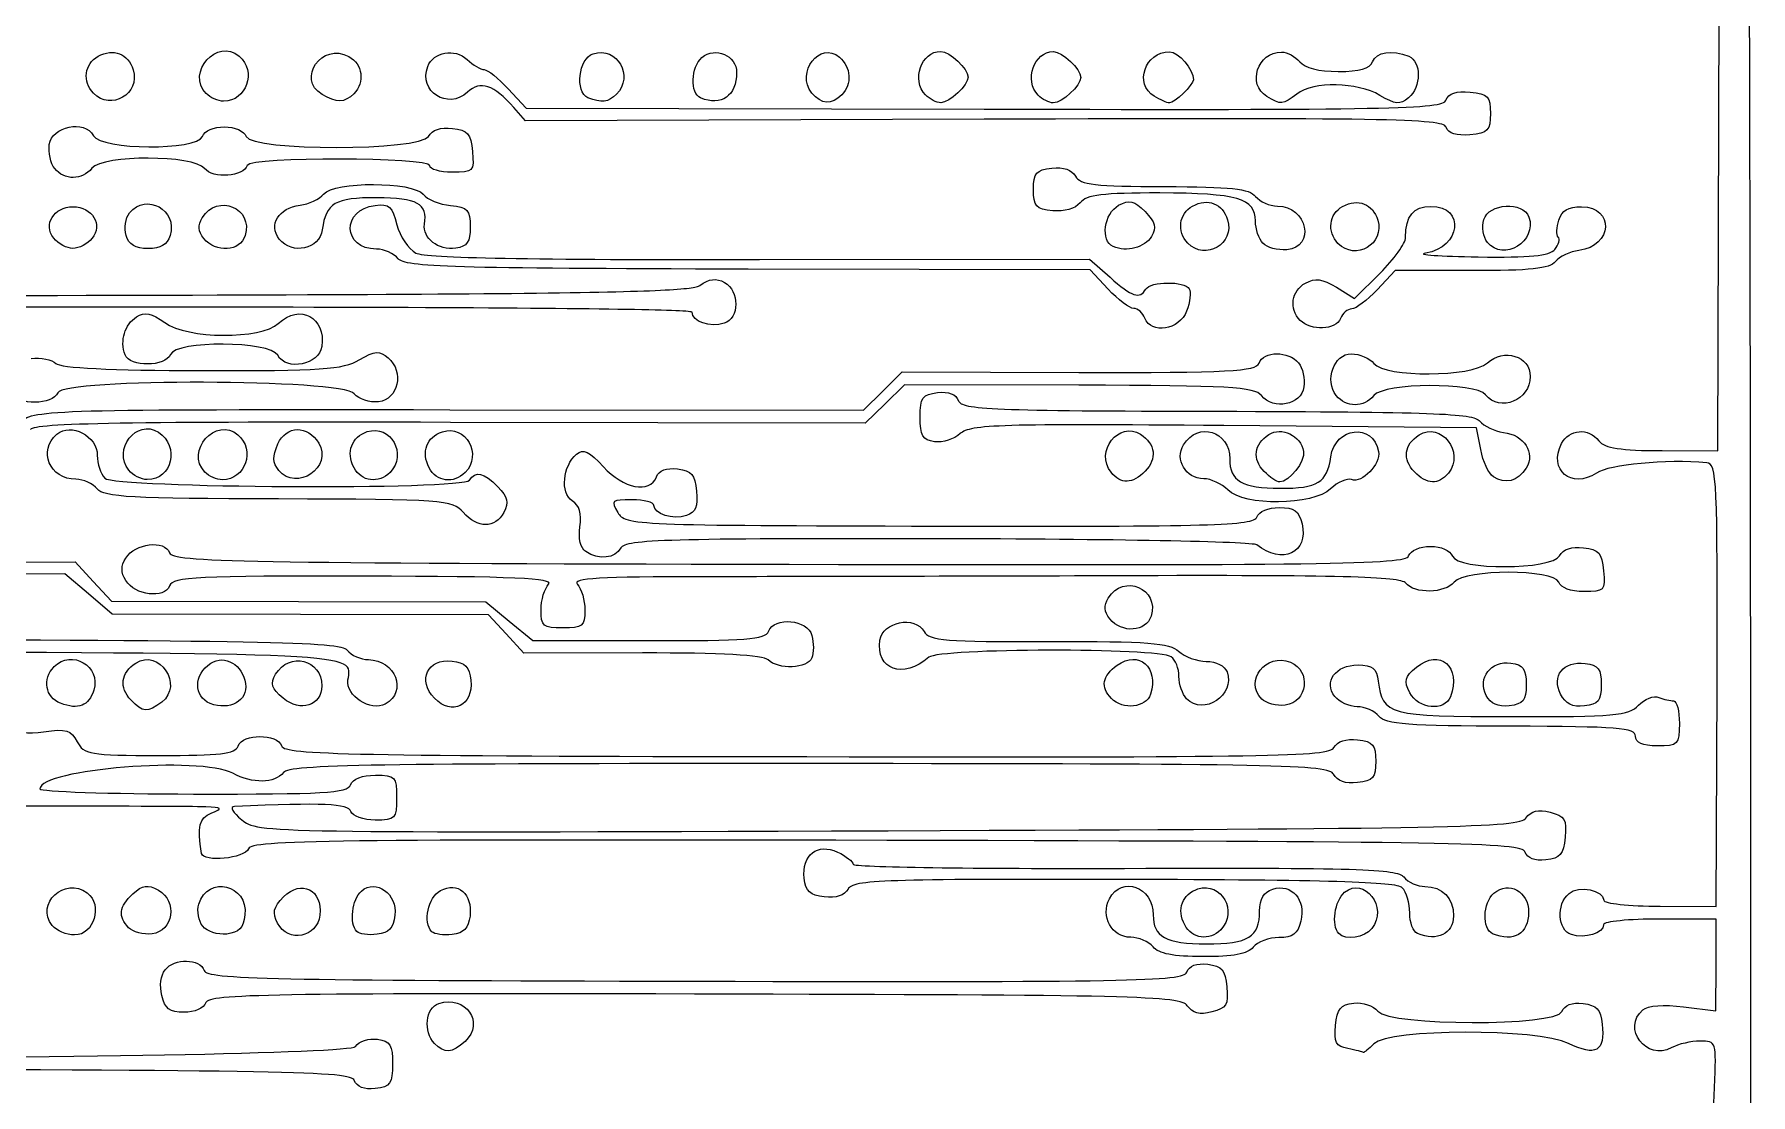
# Model space of a CAD drawing. Extents: x 25 to 242, y 39 to 365.
# Drawn here: x 165.3 to 222.9, y 292.4 to 328 of the extents above; entities that cross this region are included whole.
import ezdxf

# ---------------------------------------------------------------- set-up
doc = ezdxf.new("R2010")
doc.units = 0
doc.layers.add('Layer_1', color=7, linetype='CONTINUOUS')

msp = doc.modelspace()

# ---------------------------------------------------------------- linework, layer by layer
at = {"layer": 'Layer_1', "color": 7}
for points in [[(219.97036, 314.038193), (221.83591, 314.034193), (221.87051, 325.128512), (221.90511, 336.222825), (211.766, 336.300295), (201.626891, 336.377765), (201.491401, 337.993065)], [(181.208969, 326.185895), (181.809118, 325.540177), (197.194816, 325.506417)], [(197.193477, 325.165366), (181.795723, 325.107866), (181.400263, 325.558343)], [(201.363457, 319.461713), (200.76149, 320.109383), (189.268804, 320.133783)], [(189.654353, 320.455273), (200.73619, 320.473873), (201.424545, 319.859263)], [(209.02622, 319.523523), (209.63991, 319.149813), (210.49452, 319.995433)], [(213.56722, 320.082203), (211.00551, 320.087203), (210.39952, 319.442093)], [(207.811562, 318.413323), (207.811546, 318.413803)], [(168.339927, 317.257803), (168.339927, 317.257403)], [(179.243542, 315.413473), (193.142695, 315.397273), (193.79142, 316.038613), (194.440144, 316.679943), (200.373206, 316.667343)], [(200.380162, 316.236373), (194.520046, 316.248873), (193.858355, 315.603883), (193.196664, 314.958893), (179.265886, 314.988493)], [(213.87307, 314.075003), (213.73016, 314.803423), (205.247432, 314.877823)], [(179.695465, 311.971193), (179.695465, 311.971013)], [(94.795149, 308.919183), (98.130849, 308.912183), (98.773209, 309.532473), (99.415579, 310.152753), (133.038529, 310.228853), (166.661475, 310.304953), (167.274495, 309.644513), (167.887515, 308.984073), (174.171206, 308.973073), (180.454896, 308.962073), (181.246829, 308.315643), (182.038761, 307.669213), (185.935543, 307.659213)], [(185.723525, 307.246503), (181.739821, 307.243503), (181.145771, 307.882663), (180.551718, 308.521823), (174.229626, 308.535223), (167.907535, 308.548623), (167.109795, 309.226313), (166.312065, 309.904013), (132.906109, 309.870213), (99.500139, 309.836413), (98.814819, 309.158903), (98.129509, 308.481403), (94.724729, 308.488403)], [(219.89692, 298.740263), (221.78818, 298.736263), (221.81138, 306.169763)], [(220.68894, 295.363283), (221.7768, 295.228823), (221.7818, 296.767083), (221.7868, 298.305333), (219.89554, 298.309333)], [(209.41483, 293.958613), (209.41483, 293.959033)]]:
    msp.add_lwpolyline(points, dxfattribs=at)
for points in [[(167.277935, 326.041199)], [(171.060463, 326.033199)], [(174.95849, 325.999101)], [(183.889182, 325.890019)], [(187.671714, 325.882019)], [(191.410614, 326.044188)], [(195.226626, 325.98179)], [(199.009156, 325.97379)], [(202.907184, 325.93968)], [(206.689708, 325.931675)], [(212.71024, 324.901884)], [(165.976765, 323.511142)], [(165.945245, 321.171403)], [(168.373595, 321.266303)], [(170.988623, 321.160713)], [(173.519093, 321.144473)], [(201.525525, 320.893303)], [(204.037079, 321.007813)], [(206.558892, 321.002813)], [(209.08045, 320.997813)], [(214.09873, 321.031013)], [(202.592204, 318.489513)], [(209.02476, 315.887933)], [(168.46566, 313.380473)], [(171.020826, 313.320773)], [(173.503922, 313.376213)], [(176.030806, 313.466973)], [(178.552495, 313.461973)], [(201.457725, 313.310813)], [(206.602418, 313.336443)], [(211.6458, 313.325713)], [(214.29907, 313.158683)], [(205.378596, 312.718333)], [(183.814379, 310.648813)], [(182.31206, 308.690353)], [(201.419367, 308.387673)], [(189.936369, 307.013643)], [(166.173845, 305.556453)], [(168.542794, 305.663973)], [(171.202439, 305.548533)], [(173.653925, 305.724293)], [(178.73035, 305.723763)], [(201.467694, 305.718763)], [(203.997408, 305.705133)], [(206.520069, 305.699163)], [(211.4925, 305.909663)], [(214.05678, 305.822163)], [(216.55588, 305.860363)], [(219.07364, 304.451603)], [(170.912042, 300.514143)], [(165.896265, 298.089953)], [(170.948422, 298.068353)], [(173.462586, 298.174133)], [(203.931804, 298.112003)], [(168.460445, 298.020953)], [(176.123826, 297.889123)], [(178.645514, 297.884123)], [(209.10628, 297.829333)], [(211.75054, 297.822333)], [(214.27225, 297.817333)], [(202.87065, 297.374423)], [(169.571795, 295.742043)], [(178.736237, 294.129093)]]:
    msp.add_lwpolyline(points, close=True, dxfattribs=at)
for points in [[(222.83699, 336.817493), (222.88979, 336.550742), (222.93519, 317.565463), (222.9378, 294.627983)], [(167.434695, 327.282211), (167.948828, 327.562765), (168.447242, 327.370271), (168.613639, 326.826885)], [(171.060463, 326.033199), (170.383182, 326.73131), (171.434687, 327.9164), (172.171898, 327.285831)], [(174.95849, 325.999089), (174.081608, 326.525609), (174.95719, 327.768527), (175.855565, 327.272716)], [(178.507296, 326.935605), (178.694242, 327.430595), (179.413547, 327.561559), (179.827029, 327.175889)], [(184.061476, 327.366225), (184.863767, 327.625345), (185.44517, 326.615293), (184.845683, 326.003846)], [(187.718394, 327.238895), (188.167305, 327.618937), (188.884476, 327.308495), (188.882688, 326.734914)], [(191.410616, 326.04419), (190.856373, 326.732758), (191.680666, 327.811477), (192.334029, 327.25263)], [(210.24229, 327.091931), (210.36907, 327.427613), (210.88552, 327.508292), (211.45746, 327.281764)], [(167.277935, 326.041199), (166.900915, 326.429809), (166.977045, 327.032479), (167.434695, 327.282211)], [(172.171898, 327.285831), (172.767327, 326.776535), (172.419313, 325.771756), (171.64805, 325.773394)], [(175.855565, 327.272716), (176.324946, 327.013708), (176.403694, 326.414244), (176.019781, 326.022671)], [(179.842111, 326.076863), (179.178353, 325.464138), (178.19137, 326.099113), (178.507296, 326.935605)], [(179.827029, 327.175889), (180.029523, 326.987019), (180.288262, 326.832291), (180.402009, 326.83205)], [(183.889182, 325.890019), (183.441078, 326.076606), (183.573185, 327.20852), (184.061476, 327.366225)], [(187.671714, 325.882019), (187.312772, 326.03148), (187.343389, 326.921424), (187.718394, 327.238895)], [(192.334029, 327.25263), (192.72829, 326.9154), (192.762776, 326.346831), (192.410739, 325.987778)], [(195.226626, 325.98179), (194.744209, 326.479042), (195.084726, 327.447253), (195.741537, 327.445859)], [(195.741537, 327.445859), (196.036483, 327.44533), (196.658325, 326.858775), (196.657463, 326.582053)], [(199.009156, 325.97379), (198.526739, 326.471043), (198.867257, 327.439257), (199.524064, 327.43786)], [(199.524064, 327.43786), (199.819011, 327.43733), (200.440857, 326.850776), (200.439995, 326.574053)], [(202.907184, 325.93968), (202.225556, 326.348959), (202.597582, 327.431335), (203.419285, 327.429591)], [(203.419285, 327.429591), (203.731851, 327.428798), (204.223417, 326.852424), (204.22228, 326.487847)], [(206.689712, 325.93168), (206.017231, 326.335466), (206.377745, 327.42334), (207.183478, 327.421628)], [(207.183478, 327.421628), (207.377364, 327.421099), (207.653267, 327.275192), (207.796591, 327.097127)], [(207.796591, 327.097127), (207.963469, 326.889805), (208.42817, 326.772589), (209.08876, 326.771184)], [(209.08876, 326.771184), (209.81185, 326.769584), (210.15679, 326.865564), (210.24229, 327.091931)], [(211.45746, 327.281764), (211.88795, 327.111264), (211.88242, 326.253104), (211.44846, 325.885735)], [(168.613639, 326.826885), (168.860296, 326.021411), (167.865075, 325.436004), (167.277935, 326.041199)], [(181.400263, 325.558343), (180.721427, 326.331625), (180.277956, 326.479199), (179.842111, 326.076863)], [(180.402009, 326.83205), (180.515756, 326.831806), (180.878888, 326.541037), (181.208969, 326.185895)], [(188.882688, 326.734914), (188.880288, 325.95401), (188.366988, 325.592512), (187.671714, 325.882019)], [(196.657463, 326.582053), (196.656669, 326.30533), (196.031107, 325.721522), (195.736161, 325.722149)], [(200.439995, 326.574053), (200.4392, 326.297331), (199.813639, 325.713525), (199.518691, 325.714149)], [(204.22228, 326.487847), (204.22175, 326.324469), (203.577972, 325.70468), (203.416819, 325.712427)], [(210.48606, 325.969125), (209.72518, 326.419314), (208.257021, 326.442515), (207.700509, 326.013145)], [(171.64805, 325.773394), (171.463127, 325.773658), (171.198713, 325.890699), (171.060463, 326.033199)], [(176.019781, 326.022671), (175.715087, 325.711899), (175.44672, 325.705936), (174.95849, 325.999101)], [(184.845683, 326.003846), (184.582096, 325.735003), (184.332734, 325.705327), (183.889182, 325.890019)], [(192.410739, 325.987778), (192.072747, 325.643042), (191.717372, 325.663087), (191.410614, 326.044188)], [(195.736161, 325.722149), (195.594167, 325.722413), (195.364876, 325.839288), (195.226626, 325.98179)], [(197.194816, 325.506417), (210.93913, 325.476357), (212.59403, 325.508517), (212.70733, 325.80847)], [(199.518691, 325.714149), (199.376697, 325.714414), (199.147406, 325.831291), (199.009156, 325.97379)], [(203.416819, 325.712427), (203.338409, 325.716227), (203.109066, 325.818459), (202.907184, 325.93968)], [(207.700509, 326.013145), (207.222693, 325.644496), (207.174457, 325.640609), (206.689708, 325.931675)], [(211.44846, 325.885735), (211.16454, 325.645366), (211.01074, 325.658696), (210.48606, 325.969125)], [(212.70733, 325.80847), (212.79453, 326.039383), (213.04782, 326.122668), (213.51832, 326.075162)], [(213.51832, 326.075162), (214.12385, 326.014022), (214.20229, 325.931745), (214.20051, 325.359689)], [(165.795945, 324.319514), (165.883345, 324.937599), (166.982645, 325.157219), (167.276405, 324.615286)], [(212.71024, 324.901926), (212.60594, 325.18318), (210.68763, 325.21575), (197.193477, 325.165366)], [(214.20051, 325.359689), (214.19851, 324.787634), (214.11981, 324.705687), (213.51387, 324.647124)], [(167.276405, 324.615286), (167.538535, 324.131699), (170.75647, 324.109284), (170.93794, 324.589776)], [(170.93794, 324.589776), (171.00788, 324.774963), (171.322041, 324.912157), (171.674439, 324.911408)], [(171.674439, 324.911408), (172.026843, 324.910615), (172.340141, 324.772132), (172.408925, 324.586651)], [(172.408925, 324.586651), (172.591771, 324.093594), (178.262945, 324.097957), (178.534101, 324.591351)], [(178.534101, 324.591351), (178.655187, 324.811683), (178.93731, 324.906147), (179.33341, 324.858983)], [(179.33341, 324.858983), (179.85294, 324.797123), (179.955215, 324.680098), (180.009245, 324.085693)], [(213.51387, 324.647124), (213.05529, 324.602794), (212.78997, 324.686904), (212.71024, 324.901884)], [(165.976765, 323.511135), (165.838695, 323.682662), (165.757325, 324.046432), (165.795945, 324.319514)], [(180.009245, 324.085693), (180.070315, 323.413905), (180.042325, 323.385362), (179.324104, 323.386886)], [(167.228045, 323.520342), (166.895165, 323.111367), (166.302055, 323.107007), (165.976765, 323.511142)], [(171.010176, 323.512742), (170.641037, 323.971342), (167.600115, 323.977403), (167.228045, 323.520342)], [(172.445297, 323.612142), (172.321097, 323.233987), (171.291928, 323.162703), (171.010176, 323.512742)], [(178.575971, 323.603942), (178.576765, 323.899421), (172.542304, 323.907525), (172.445297, 323.612142)], [(179.324104, 323.386886), (178.912262, 323.38768), (178.575601, 323.485436), (178.575971, 323.603942)], [(198.852182, 322.807674), (198.854082, 323.36164), (198.941802, 323.464116), (199.466815, 323.524359)], [(199.466815, 323.524359), (199.863203, 323.569839), (200.144736, 323.474179), (200.264444, 323.253333)], [(175.010951, 322.65515), (175.362032, 323.086487), (178.00432, 323.08061), (178.352766, 322.64765)], [(200.264444, 323.253333), (200.418742, 322.968679), (200.914421, 322.911028), (203.250182, 322.906065)], [(203.250182, 322.906065), (205.483355, 322.901365), (206.103713, 322.834505), (206.311501, 322.576365)], [(168.492589, 322.020183), (169.05436, 322.710372), (170.118266, 322.117473), (169.850981, 321.263173)], [(170.934003, 321.861118), (171.444492, 322.691047), (172.66142, 322.180727), (172.372667, 321.257813)], [(173.519093, 321.144443), (173.139948, 321.615472), (173.494703, 322.192372), (174.217212, 322.279772)], [(174.217212, 322.279772), (174.515048, 322.315802), (174.87223, 322.484721), (175.010951, 322.65515)], [(176.799746, 322.530865), (175.384644, 322.533865), (175.089228, 322.361088), (174.964464, 321.457438)], [(176.781043, 320.806703), (175.636858, 320.808703), (175.604155, 322.136863), (176.744893, 322.274552)], [(176.744893, 322.274552), (177.209705, 322.330652), (177.319282, 322.232792), (177.47037, 321.626617)], [(178.39925, 321.644622), (178.510836, 322.328599), (178.150923, 322.527995), (176.799746, 322.530865)], [(178.352766, 322.64765), (178.490569, 322.476449), (178.903512, 322.305893), (179.270415, 322.268637)], [(179.270415, 322.268637), (179.857221, 322.209057), (179.937276, 322.123095), (179.935503, 321.554505)], [(199.498284, 322.095038), (198.932258, 322.152898), (198.850422, 322.243157), (198.852182, 322.807674)], [(200.417952, 322.362415), (200.252653, 322.159331), (199.892812, 322.054712), (199.498284, 322.095038)], [(203.094205, 322.690932), (201.177866, 322.695032), (200.634354, 322.628282), (200.417952, 322.362415)], [(201.525525, 320.893303), (201.096026, 321.078673), (201.222098, 322.008595), (201.713045, 322.276496)], [(201.713045, 322.276496), (202.083113, 322.478437), (202.235628, 322.441956), (202.602569, 322.063729)], [(206.308924, 321.750024), (206.311324, 322.50515), (205.695413, 322.685408), (203.094205, 322.690932)], [(204.193839, 322.248826), (204.707973, 322.52938), (205.206387, 322.336886), (205.372783, 321.7935)], [(206.311501, 322.576365), (206.454828, 322.3983), (206.785346, 322.25216), (207.045984, 322.251607)], [(209.23721, 322.238827), (209.75135, 322.51938), (210.24976, 322.326887), (210.41616, 321.7835)], [(213.97605, 321.7958), (214.14983, 322.351235), (215.29236, 322.415785), (215.49054, 321.88137)], [(165.945245, 321.171403), (165.578085, 321.627558), (165.947245, 322.230668), (166.593595, 322.229295)], [(166.593595, 322.229295), (167.239475, 322.227995), (167.605335, 321.623251), (167.235335, 321.168673)], [(168.373595, 321.266303), (168.299225, 321.509161), (168.352775, 321.848405), (168.492589, 322.020183)], [(170.988623, 321.160743), (170.789744, 321.407818), (170.774602, 321.601975), (170.934003, 321.861118)], [(202.602569, 322.063729), (202.951965, 321.703592), (202.996928, 321.528379), (202.815596, 321.233653)], [(204.037079, 321.007813), (203.660061, 321.396424), (203.736187, 321.999094), (204.193839, 322.248826)], [(205.372783, 321.7935), (205.619444, 320.988023), (204.624219, 320.402613), (204.037079, 321.007813)], [(206.558892, 321.002813), (206.420573, 321.145383), (206.308088, 321.48163), (206.308924, 321.750024)], [(207.045984, 322.251607), (208.048274, 322.249507), (208.34313, 320.860053), (207.357187, 320.785143)], [(209.08045, 320.997813), (208.70344, 321.386424), (208.77956, 321.989094), (209.23721, 322.238827)], [(210.41616, 321.7835), (210.66282, 320.978023), (209.66759, 320.392613), (209.08045, 320.997813)], [(211.35043, 321.200483), (211.35243, 321.924429), (211.61269, 322.241008), (212.20275, 322.239754)], [(212.20275, 322.239754), (213.36846, 322.237354), (213.20433, 320.852943), (212.01654, 320.669233)], [(214.09873, 321.031013), (213.95537, 321.209113), (213.90017, 321.553262), (213.97605, 321.7958)], [(215.49054, 321.88137), (215.78847, 321.077973), (214.63042, 320.370443), (214.09873, 321.031013)], [(216.47812, 321.210803), (216.41102, 321.280003), (216.41902, 321.537688), (216.49592, 321.783467)], [(216.49592, 321.783467), (216.59599, 322.103335), (216.81275, 322.229962), (217.25859, 322.229015)], [(217.25859, 322.229015), (218.38412, 322.226615), (218.30839, 320.899123), (217.17489, 320.762013)], [(166.589225, 320.828783), (166.386375, 320.829313), (166.096585, 320.983393), (165.945245, 321.171403)], [(167.235335, 321.168673), (167.082825, 320.981303), (166.792075, 320.828353), (166.589225, 320.828783)], [(169.110912, 320.823473), (168.688666, 320.824263), (168.468422, 320.956643), (168.373595, 321.266303)], [(169.850981, 321.263173), (169.754221, 320.953913), (169.533158, 320.822573), (169.110912, 320.823473)], [(172.372667, 321.257813), (172.20564, 320.723953), (171.386445, 320.666503), (170.988623, 321.160713)], [(174.964464, 321.457438), (174.873464, 320.798323), (173.957378, 320.599973), (173.519093, 321.144473)], [(177.47037, 321.626617), (177.56825, 321.233903), (177.856281, 320.805513), (178.110429, 320.674643)], [(179.448884, 320.838743), (178.864338, 320.755043), (178.32204, 321.171413), (178.39925, 321.644622)], [(179.935503, 321.554505), (179.933903, 321.043603), (179.831906, 320.893573), (179.448884, 320.838743)], [(202.815596, 321.233653), (202.579148, 320.849353), (201.98844, 320.693503), (201.525525, 320.893303)], [(210.49452, 319.995433), (210.96455, 320.460513), (211.34971, 321.002793), (211.35043, 321.200483)], [(216.36522, 320.796353), (216.49445, 320.955103), (216.54525, 321.141613), (216.47812, 321.210803)], [(177.515526, 320.481943), (177.372199, 320.660013), (177.041681, 320.806153), (176.781043, 320.806703)], [(178.110429, 320.674643), (178.432136, 320.508973), (181.939185, 320.442333), (189.654353, 320.455273)], [(207.357187, 320.785143), (207.056443, 320.762243), (206.697211, 320.860243), (206.558892, 321.002813)], [(212.01654, 320.669233), (211.70702, 320.621333), (212.50598, 320.565423), (213.79202, 320.544943)], [(213.79202, 320.544943), (215.5229, 320.517343), (216.19129, 320.582643), (216.36522, 320.796353)], [(217.17489, 320.762013), (216.87704, 320.726013), (216.51986, 320.557063), (216.38114, 320.386633)], [(189.268804, 320.133783), (179.309446, 320.154983), (177.741353, 320.201383), (177.515526, 320.481943)], [(216.38114, 320.386633), (216.18682, 320.147873), (215.54102, 320.078013), (213.56722, 320.082203)], [(156.041899, 319.235473), (182.827435, 319.271373), (187.274254, 319.321073), (187.649318, 319.589053)], [(187.649318, 319.589053), (187.961463, 319.812073), (188.196057, 319.840043), (188.472919, 319.687253)], [(188.472919, 319.687253), (188.982464, 319.406083), (188.977628, 318.479533), (188.465719, 318.314213)], [(202.218836, 318.813493), (202.079458, 318.813763), (201.694538, 319.105483), (201.363457, 319.461713)], [(201.424545, 319.859263), (202.160315, 319.202313), (202.416684, 319.116783), (202.624302, 319.459023)], [(202.624302, 319.459023), (202.787915, 319.728713), (203.924914, 319.740373), (204.084445, 319.474023)], [(204.084445, 319.474023), (204.149545, 319.365323), (204.109125, 319.026053), (203.994625, 318.720083)], [(207.811546, 318.413803), (207.428934, 318.808183), (207.513061, 319.406393), (207.987546, 319.665313)], [(207.987546, 319.665313), (208.31596, 319.844523), (208.552, 319.812293), (209.02622, 319.523523)], [(210.39952, 319.442093), (210.06622, 319.087283), (209.67948, 318.797233), (209.54011, 318.797523)], [(187.386551, 318.683213), (187.38708, 318.835923), (175.801857, 318.887333), (150.454619, 318.847093)], [(173.488147, 318.310523), (174.216188, 318.982583), (175.087387, 318.521153), (174.948235, 317.537183)], [(202.5922, 318.489503), (202.52623, 318.667403), (202.358212, 318.813203), (202.218836, 318.813493)], [(168.339927, 317.257403), (168.163498, 317.733163), (168.328447, 318.275953), (168.727304, 318.532123)], [(168.727304, 318.532123), (169.00396, 318.709813), (169.222244, 318.664543), (169.672329, 318.336123)], [(169.672329, 318.336123), (170.428469, 317.784383), (172.900243, 317.767783), (173.488147, 318.310523)], [(188.465719, 318.314213), (187.997829, 318.163103), (187.385583, 318.372413), (187.386551, 318.683213)], [(203.994625, 318.720083), (203.758918, 318.090213), (202.798814, 317.932373), (202.592204, 318.489513)], [(209.16473, 318.475123), (209.01873, 318.088553), (208.164509, 318.049563), (207.811562, 318.413323)], [(209.54011, 318.797523), (209.40073, 318.797793), (209.23181, 318.652743), (209.16473, 318.475123)], [(173.467774, 317.241403), (173.205895, 317.724533), (170.045683, 317.746793), (169.864395, 317.266803)], [(165.186635, 317.131963), (165.517685, 317.170163), (165.890175, 317.096663), (166.014395, 316.968613)], [(169.864395, 317.266803), (169.706169, 316.847853), (168.494584, 316.840423), (168.339927, 317.257803)], [(170.909341, 316.725903), (174.928875, 316.717903), (175.665644, 316.767003), (176.205214, 317.082803)], [(174.948235, 317.537183), (174.860825, 316.919093), (173.761533, 316.699473), (173.467774, 317.241403)], [(176.205214, 317.082803), (176.740747, 317.396233), (176.88246, 317.406453), (177.178728, 317.153003)], [(177.178728, 317.153003), (177.722359, 316.688013), (177.515997, 315.756563), (176.852134, 315.678883)], [(206.428233, 316.977683), (206.583674, 317.389243), (207.426882, 317.394993), (207.755508, 316.986683)], [(209.02476, 315.887983), (208.61561, 316.396313), (208.93846, 317.291503), (209.53049, 317.290243)], [(209.53049, 317.290243), (209.80308, 317.289713), (210.14338, 317.143503), (210.2867, 316.965433)], [(214.09684, 316.982833), (214.64909, 317.492623), (215.54103, 317.213713), (215.5389, 316.531913)], [(166.014395, 316.968613), (166.162315, 316.816133), (167.851095, 316.732393), (170.909341, 316.725903)], [(200.373206, 316.667343), (205.453186, 316.656543), (206.323805, 316.701143), (206.428233, 316.977683)], [(207.755508, 316.986683), (207.893575, 316.815153), (207.97494, 316.451383), (207.936324, 316.178303)], [(210.2867, 316.965433), (210.66751, 316.492333), (213.57988, 316.505673), (214.09684, 316.982833)], [(215.5389, 316.531913), (215.5369, 315.732633), (214.52008, 315.315743), (214.03703, 315.915863)], [(166.077835, 315.982043), (165.919605, 315.563083), (164.708025, 315.555653), (164.553365, 315.973043)], [(176.039217, 315.949943), (175.642022, 316.443403), (166.263495, 316.473583), (166.077835, 315.982043)], [(176.852134, 315.678883), (176.549665, 315.643483), (176.18912, 315.763683), (176.039217, 315.949943)], [(195.045805, 315.166353), (195.047905, 315.829243), (195.118235, 315.928583), (195.627451, 315.987533)], [(195.627451, 315.987533), (196.005223, 316.031233), (196.250333, 315.937033), (196.332046, 315.716713)], [(206.509651, 315.889243), (206.278093, 316.176943), (205.417721, 316.225673), (200.380162, 316.236373)], [(207.936324, 316.178303), (207.850574, 315.571903), (206.917289, 315.382813), (206.509651, 315.889243)], [(214.03703, 315.915863), (213.69452, 316.341393), (210.63388, 316.318733), (210.28335, 315.888063)], [(164.829485, 315.016523), (165.325295, 315.414363), (165.859785, 315.429083), (179.243542, 315.413473)], [(196.332046, 315.716713), (196.442977, 315.417583), (197.440416, 315.376723), (205.024904, 315.360613)], [(205.024904, 315.360613), (212.22725, 315.345313), (213.63233, 315.292813), (213.84273, 315.031473)], [(210.28335, 315.888063), (209.94774, 315.475743), (209.35659, 315.475683), (209.02476, 315.887933)], [(179.265886, 314.988493), (168.352027, 315.011693), (165.298105, 314.959793), (165.164265, 314.749113)], [(166.050635, 314.590883), (166.526965, 314.994133), (167.410135, 314.529183), (167.408105, 313.876283)], [(168.46566, 313.380473), (167.909575, 314.071323), (168.732786, 315.129003), (169.459435, 314.657303)], [(171.020826, 313.320773), (170.343545, 314.018883), (171.395052, 315.203973), (172.132261, 314.573403)], [(173.474574, 314.263203), (173.75617, 314.891883), (174.47367, 314.907493), (174.846918, 314.293103)], [(176.476211, 314.676293), (177.262066, 314.930103), (177.831894, 313.910333), (177.240987, 313.307643)], [(178.997899, 314.671293), (179.783754, 314.925103), (180.353579, 313.905333), (179.762672, 313.302643)], [(195.533375, 314.340003), (195.126708, 314.400003), (195.043852, 314.540383), (195.045805, 315.166353)], [(205.247432, 314.877823), (197.73441, 314.943723), (196.722321, 314.913023), (196.393997, 314.609983)], [(201.457725, 313.310843), (200.901648, 314.001693), (201.724854, 315.059373), (202.451503, 314.587673)], [(203.89245, 314.235853), (204.380331, 315.025153), (205.446366, 314.701163), (205.443445, 313.764473)], [(206.759385, 314.578553), (207.188759, 314.854333), (207.822849, 314.545153), (207.92389, 314.010803)], [(208.83831, 313.826283), (208.98422, 314.840823), (210.26087, 314.986373), (210.44558, 314.009523)], [(211.80276, 314.567853), (212.53234, 315.036453), (213.34894, 313.975293), (212.78855, 313.286813)], [(213.84273, 315.031473), (213.98038, 314.860463), (214.33651, 314.690023), (214.63412, 314.652733)], [(216.59127, 314.276403), (216.85149, 314.771483), (217.48156, 314.816463), (217.84424, 314.365903)], [(166.686405, 313.075973), (165.806085, 313.077973), (165.401665, 314.041473), (166.050635, 314.590883)], [(169.459435, 314.657303), (170.185547, 314.185963), (169.922842, 313.064533), (169.086727, 313.066303)], [(172.132261, 314.573403), (172.72769, 314.064113), (172.379675, 313.059323), (171.608415, 313.060963)], [(173.503924, 313.376173), (173.28994, 313.642013), (173.283503, 313.836613), (173.474574, 314.263203)], [(174.846918, 314.293103), (175.333243, 313.492533), (174.092262, 312.645283), (173.503922, 313.376213)], [(176.030806, 313.466973), (175.757764, 313.993813), (175.946056, 314.505063), (176.476211, 314.676293)], [(178.552495, 313.461973), (178.27945, 313.988813), (178.467755, 314.500073), (178.997899, 314.671293)], [(196.393997, 314.609983), (196.190114, 314.421773), (195.802832, 314.300283), (195.533375, 314.340003)], [(202.451503, 314.587673), (202.951703, 314.262973), (203.011612, 313.764003), (202.600722, 313.344913)], [(204.570765, 313.097113), (203.961432, 313.107113), (203.585068, 313.738573), (203.89245, 314.235853)], [(206.602418, 313.336443), (206.194145, 313.757273), (206.257166, 314.255983), (206.759385, 314.578553)], [(211.6458, 313.325743), (211.23752, 313.746573), (211.30054, 314.245283), (211.80276, 314.567853)], [(214.63412, 314.652733), (215.33719, 314.564633), (215.71865, 313.967733), (215.40063, 313.453253)], [(217.76144, 313.286123), (216.92367, 312.726253), (216.12964, 313.398223), (216.59127, 314.276403)], [(217.84424, 314.365903), (218.04007, 314.122623), (218.56847, 314.041173), (219.97036, 314.038193)], [(167.408105, 313.876283), (167.407305, 313.601183), (167.519655, 313.259503), (167.657905, 313.117003)], [(183.360344, 312.352903), (182.954806, 312.613963), (183.039239, 313.525503), (183.505525, 313.920253)], [(183.505525, 313.920253), (183.734343, 314.113963), (183.926382, 314.023043), (184.405802, 313.493993)], [(205.443445, 313.764473), (205.441045, 313.020593), (205.857563, 312.777293), (207.137795, 312.774573)], [(207.92389, 314.010803), (207.98725, 313.675733), (207.447111, 312.985293), (207.122168, 312.985983)], [(207.137795, 312.774573), (208.40277, 312.771573), (208.71439, 312.964613), (208.83831, 313.826283)], [(210.44558, 314.009523), (210.52458, 313.591653), (209.8836, 312.926383), (209.53499, 313.064453)], [(214.29907, 313.158643), (214.14339, 313.262003), (213.9517, 313.674373), (213.87307, 314.075003)], [(221.46691, 313.634703), (220.09215, 313.752253), (218.19136, 313.573403), (217.76144, 313.286123)], [(221.81138, 306.169763), (221.83298, 313.093973), (221.80938, 313.605423), (221.46691, 313.634703)], [(167.404595, 312.751253), (167.261265, 312.929313), (166.938085, 313.075443), (166.686405, 313.075973)], [(167.657905, 313.117003), (167.980742, 312.784233), (179.70888, 312.718073), (179.908966, 313.047903)], [(169.086727, 313.066303), (168.883876, 313.066833), (168.604394, 313.208113), (168.46566, 313.380473)], [(171.608415, 313.060963), (171.42349, 313.061233), (171.159076, 313.178273), (171.020826, 313.320773)], [(177.240987, 313.307643), (176.861553, 312.920633), (176.273855, 312.998013), (176.030806, 313.466973)], [(179.762672, 313.302643), (179.383239, 312.915633), (178.795543, 312.993013), (178.552495, 313.461973)], [(179.908966, 313.047903), (180.106935, 313.374223), (180.390859, 313.307733), (180.858727, 312.825483)], [(184.405802, 313.493993), (185.066988, 312.764363), (185.976763, 312.592323), (186.189885, 313.156623)], [(186.189885, 313.156623), (186.272975, 313.376623), (186.518667, 313.469793), (186.896163, 313.424453)], [(186.896163, 313.424453), (187.375115, 313.366953), (187.485801, 313.237213), (187.537415, 312.672953)], [(202.600722, 313.344913), (202.177362, 312.913113), (201.787229, 312.901483), (201.457725, 313.310813)], [(205.378596, 312.718333), (205.180249, 312.922783), (204.816724, 313.093233), (204.570765, 313.097113)], [(207.122168, 312.985983), (207.023098, 312.986193), (206.789214, 313.143903), (206.602418, 313.336443)], [(209.53499, 313.064453), (209.38938, 313.122153), (209.07412, 312.982953), (208.83441, 312.755133)], [(212.78855, 313.286813), (212.45652, 312.878853), (212.06645, 312.892143), (211.6458, 313.325713)], [(215.40063, 313.453253), (215.12714, 313.010793), (214.69563, 312.895403), (214.29907, 313.158683)], [(173.490825, 312.415123), (168.568845, 312.425523), (167.624765, 312.477723), (167.404595, 312.751253)], [(180.858727, 312.825483), (181.195285, 312.478573), (181.236446, 312.301163), (181.058787, 311.963193)], [(187.537415, 312.672953), (187.584785, 312.155123), (187.502785, 311.959643), (187.196741, 311.860793)], [(208.83441, 312.755133), (208.241097, 312.191323), (205.91393, 312.166533), (205.378596, 312.718333)], [(179.695465, 311.971013), (179.333822, 312.382973), (179.049583, 312.403313), (173.490825, 312.415123)], [(181.058787, 311.963193), (180.771838, 311.417313), (180.178563, 311.420723), (179.695465, 311.971193)], [(183.619233, 311.481663), (183.684433, 311.927273), (183.604683, 312.195613), (183.360344, 312.352903)], [(185.368824, 312.389803), (184.684154, 312.391803), (184.650183, 312.360603), (184.892676, 311.959893)], [(184.892676, 311.959893), (185.148164, 311.537723), (185.381387, 311.527923), (195.692869, 311.506013)], [(186.105496, 312.195833), (186.10576, 312.301653), (185.774325, 312.388943), (185.368824, 312.389803)], [(187.196741, 311.860793), (186.738824, 311.712893), (186.104597, 311.907593), (186.105496, 312.195833)], [(206.353903, 311.806563), (206.424963, 311.994733), (206.740055, 312.128943), (207.108881, 312.128163)], [(207.108881, 312.128163), (207.609714, 312.127163), (207.769218, 312.013693), (207.872746, 311.585073)], [(183.814379, 310.648813), (183.634148, 310.766483), (183.560551, 311.080573), (183.619233, 311.481663)], [(195.692869, 311.506013), (204.867077, 311.486513), (206.247734, 311.525413), (206.353903, 311.806563)], [(207.872746, 311.585073), (208.107212, 310.614363), (207.202808, 310.191783), (206.351355, 310.874213)], [(168.365325, 310.432913), (168.673086, 310.933673), (169.673147, 311.051063), (169.838266, 310.605813)], [(184.994624, 310.772603), (184.798807, 310.416273), (184.257516, 310.359513), (183.814379, 310.648813)], [(195.642008, 311.079293), (186.587673, 311.091493), (185.147077, 311.049993), (184.994624, 310.772603)], [(206.351355, 310.874213), (206.220307, 310.979243), (201.401103, 311.071533), (195.642008, 311.079293)], [(211.45146, 310.502983), (211.52136, 310.688173), (211.83555, 310.825363), (212.18796, 310.824613)], [(212.18796, 310.824613), (212.54034, 310.823823), (212.85365, 310.685343), (212.92244, 310.499853)], [(216.52592, 310.509953), (216.647, 310.730293), (216.92914, 310.824753), (217.32523, 310.777593)], [(217.32523, 310.777593), (217.84476, 310.715693), (217.94703, 310.598703), (218.00108, 310.004303)], [(168.362925, 309.678783), (168.196856, 309.952483), (168.197502, 310.159923), (168.365325, 310.432913)], [(169.838266, 310.605813), (169.950854, 310.302213), (172.062652, 310.263453), (190.646527, 310.223983)], [(190.646527, 310.223983), (208.83752, 310.185383), (211.34418, 310.218983), (211.45146, 310.502983)], [(212.92244, 310.499853), (213.10072, 310.019093), (216.26103, 310.027923), (216.52592, 310.509953)], [(169.834765, 309.499633), (169.666873, 309.055093), (168.667558, 309.176723), (168.362925, 309.678783)], [(176.39101, 309.823333), (170.748228, 309.835333), (169.946599, 309.795733), (169.834765, 309.499633)], [(182.566867, 309.551653), (182.763623, 309.752333), (181.391212, 309.812713), (176.39101, 309.823333)], [(187.789736, 309.806273), (184.283875, 309.808273), (183.338059, 309.751173), (183.533565, 309.549623)], [(201.714775, 309.835873), (196.535153, 309.818273), (190.268882, 309.804873), (187.789736, 309.806273)], [(201.364745, 309.088083), (201.875235, 309.918013), (203.092163, 309.407693), (202.803413, 308.484773)], [(211.35374, 309.592803), (211.17914, 309.809713), (209.13951, 309.861153), (201.714775, 309.835873)], [(212.98268, 309.621803), (212.67273, 309.240993), (211.65155, 309.222803), (211.35374, 309.592803)], [(216.49498, 309.622803), (216.3312, 310.064403), (213.34224, 310.063593), (212.98268, 309.621803)], [(217.3384, 309.305443), (216.89446, 309.306443), (216.56656, 309.429763), (216.49498, 309.622803)], [(218.00108, 310.004303), (218.06178, 309.336173), (218.03128, 309.303973), (217.3384, 309.305443)], [(182.312012, 308.690333), (182.313112, 309.022153), (182.42773, 309.409743), (182.566867, 309.551653)], [(183.533565, 309.549623), (183.671811, 309.407123), (183.784079, 309.019043), (183.783046, 308.687233)], [(201.419365, 308.387703), (201.220488, 308.634783), (201.205346, 308.828933), (201.364745, 309.088083)], [(183.045673, 308.085493), (182.380225, 308.086493), (182.310359, 308.144493), (182.31206, 308.690353)], [(183.783046, 308.687233), (183.781446, 308.141393), (183.711116, 308.084083), (183.045673, 308.085493)], [(189.952569, 307.967653), (190.145495, 308.478483), (191.275264, 308.373033), (191.411625, 307.831473)], [(193.692912, 307.673383), (193.780912, 308.295683), (194.879882, 308.510593), (195.176434, 307.963503)], [(202.803413, 308.484773), (202.636384, 307.950923), (201.817188, 307.893463), (201.419367, 308.387673)], [(185.935543, 307.659213), (189.181729, 307.651213), (189.852401, 307.702413), (189.952569, 307.967653)], [(195.176434, 307.963503), (195.339629, 307.662443), (195.893505, 307.618213), (199.362965, 307.629223)], [(156.468335, 307.710073), (173.158188, 307.674673), (175.565288, 307.629273), (175.793422, 307.345823)], [(175.82758, 306.341693), (175.977556, 307.259743), (176.453055, 307.236693), (156.489785, 307.279093)], [(165.957025, 306.785243), (166.547935, 307.387933), (167.539495, 306.798343), (167.287815, 305.993893)], [(168.699758, 306.906043), (169.486629, 307.411443), (170.322088, 306.155853), (169.571465, 305.595973)], [(173.396768, 306.529703), (173.857267, 307.297723), (174.951854, 307.025783), (174.949105, 306.144033)], [(175.793422, 307.345823), (175.93675, 307.167763), (176.259933, 307.021633), (176.511607, 307.021103)], [(191.411625, 307.831473), (191.474215, 307.582893), (191.474065, 307.243543), (191.411373, 307.077343)], [(195.33585, 307.098583), (194.474219, 306.359483), (193.552697, 306.681883), (193.692912, 307.673383)], [(203.478893, 307.112383), (203.017301, 307.419053), (195.694983, 307.406663), (195.33585, 307.098583)], [(199.362965, 307.629223), (202.723785, 307.639923), (203.41947, 307.587823), (203.725419, 307.302403)], [(201.663401, 306.831843), (202.396983, 307.355943), (203.068487, 306.771643), (202.782626, 305.857983)], [(203.725419, 307.302403), (203.925616, 307.115673), (204.344983, 306.962343), (204.657347, 306.961683)], [(211.71742, 306.767913), (212.50054, 307.414763), (213.23366, 306.776913), (212.8561, 305.777223)], [(166.173845, 305.556453), (165.661665, 305.752983), (165.552355, 306.372483), (165.957025, 306.785243)], [(168.542794, 305.663933), (168.13452, 306.084773), (168.197542, 306.583483), (168.699758, 306.906043)], [(171.202444, 305.548533), (170.630203, 305.771433), (170.640863, 306.530593), (171.221444, 306.901783)], [(171.221444, 306.901783), (171.692468, 307.202923), (172.297827, 306.846383), (172.387833, 306.214723)], [(176.511607, 307.021103), (177.420014, 307.019103), (177.832272, 305.939363), (177.081099, 305.529463)], [(178.73035, 305.723763), (178.144552, 306.327573), (178.500226, 307.073973), (179.326274, 306.974333)], [(179.326274, 306.974333), (179.761, 306.921933), (179.904296, 306.774193), (179.953146, 306.328183)], [(189.936292, 307.013583), (189.785794, 307.168713), (188.340929, 307.248593), (185.723525, 307.246503)], [(191.411373, 307.077343), (191.276282, 306.719643), (190.264021, 306.675953), (189.936369, 307.013643)], [(201.467694, 305.718763), (201.096487, 306.101383), (201.161928, 306.473563), (201.663401, 306.831843)], [(203.739523, 306.455373), (203.740317, 306.720943), (203.623067, 307.016593), (203.478893, 307.112383)], [(204.657347, 306.961683), (204.989299, 306.960893), (205.279639, 306.813903), (205.356101, 306.607713)], [(206.520069, 305.699163), (205.918981, 306.318733), (206.654734, 307.259993), (207.485142, 306.933793)], [(207.485142, 306.933793), (208.188585, 306.657463), (208.055833, 305.580843), (207.307459, 305.492793)], [(208.97636, 305.783903), (208.58017, 306.276123), (208.99636, 306.843123), (209.75268, 306.841523)], [(209.75268, 306.841523), (210.24149, 306.840523), (210.37388, 306.734943), (210.43021, 306.301413)], [(211.4925, 305.909663), (211.28491, 306.310203), (211.31851, 306.438403), (211.71742, 306.767913)], [(214.05678, 305.822163), (213.75575, 306.402973), (214.21877, 307.005633), (214.89022, 306.906993)], [(214.89022, 306.906993), (215.30447, 306.846093), (215.40318, 306.706793), (215.40156, 306.185183)], [(216.55588, 305.860363), (216.23911, 306.471573), (216.64728, 306.981273), (217.38212, 306.892103)], [(217.38212, 306.892103), (217.83153, 306.837603), (217.92491, 306.714643), (217.92324, 306.179793)], [(172.387833, 306.214723), (172.469723, 305.640073), (171.854732, 305.294443), (171.202439, 305.548533)], [(173.653925, 305.724293), (173.254449, 306.062193), (173.206496, 306.212373), (173.396768, 306.529703)], [(174.949105, 306.144033), (174.947005, 305.475393), (174.224869, 305.241353), (173.653925, 305.724293)], [(177.081099, 305.529463), (176.593763, 305.263533), (175.741643, 305.815673), (175.82758, 306.341693)], [(179.953146, 306.328183), (180.045976, 305.480703), (179.316151, 305.119943), (178.73035, 305.723763)], [(203.997408, 305.705163), (203.854742, 305.852213), (203.738695, 306.189803), (203.739523, 306.455373)], [(205.356101, 306.607713), (205.64169, 305.837613), (204.563656, 305.121473), (203.997408, 305.705133)], [(210.43021, 306.301413), (210.5784, 305.160993), (210.74969, 305.115543), (214.92703, 305.108443)], [(215.40156, 306.185183), (215.39956, 305.644193), (215.30756, 305.528093), (214.83559, 305.473203)], [(217.92324, 306.179793), (217.92124, 305.638803), (217.82924, 305.522713), (217.35728, 305.467823)], [(167.287815, 305.993893), (167.121305, 305.461663), (166.775125, 305.325733), (166.173845, 305.556453)], [(169.571465, 305.595973), (169.082769, 305.231473), (168.954112, 305.239973), (168.542794, 305.663973)], [(202.782626, 305.857983), (202.640495, 305.403713), (201.854126, 305.320443), (201.467694, 305.718763)], [(207.307459, 305.492793), (207.017595, 305.458693), (206.663267, 305.551593), (206.520069, 305.699163)], [(209.72541, 305.441053), (209.46477, 305.441583), (209.1277, 305.595883), (208.97636, 305.783903)], [(212.8561, 305.777223), (212.66502, 305.271283), (211.77874, 305.357363), (211.4925, 305.909663)], [(214.83559, 305.473203), (214.44921, 305.428303), (214.20396, 305.538203), (214.05678, 305.822163)], [(217.35728, 305.467823), (216.9554, 305.421123), (216.72506, 305.533923), (216.55588, 305.860363)], [(219.17312, 305.488873), (219.38181, 305.701733), (219.68978, 305.821543), (219.85748, 305.755113)], [(219.85748, 305.755113), (220.0252, 305.688713), (220.24925, 305.634163), (220.35537, 305.633933)], [(220.35537, 305.633933), (220.46149, 305.633713), (220.54726, 305.294173), (220.54597, 304.879403)], [(210.45989, 305.116293), (210.31657, 305.294353), (209.98605, 305.440503), (209.72541, 305.441053)], [(214.89756, 304.783673), (211.44098, 304.790673), (210.67554, 304.848373), (210.45989, 305.116293)], [(214.92703, 305.108443), (218.3689, 305.102443), (218.83536, 305.144343), (219.17312, 305.488873)], [(164.495185, 304.702583), (164.620245, 304.573673), (165.095305, 304.530013), (165.605275, 304.600563)], [(165.605275, 304.600563), (166.368285, 304.706133), (166.530925, 304.657963), (166.733985, 304.266153)], [(172.134962, 304.120633), (172.295556, 304.545853), (173.448259, 304.542723), (173.606268, 304.116633)], [(219.07364, 304.451603), (219.07444, 304.728043), (218.47043, 304.776083), (214.89756, 304.783673)], [(219.80813, 304.126843), (219.29446, 304.127843), (219.07294, 304.225843), (219.07364, 304.451603)], [(220.54597, 304.879403), (220.54397, 304.161193), (220.50857, 304.125353), (219.80813, 304.126843)], [(166.733985, 304.266153), (166.955535, 303.838673), (167.137925, 303.808043), (169.492111, 303.803043)], [(169.492111, 303.803043), (171.539047, 303.799043), (172.035929, 303.858443), (172.134962, 304.120633)], [(173.606268, 304.116633), (173.712022, 303.831463), (175.841164, 303.788773), (191.243917, 303.763043)], [(191.243917, 303.763043), (206.839477, 303.736943), (208.7814, 303.770043), (208.94454, 304.067233)], [(208.94454, 304.067233), (209.06175, 304.280513), (209.34842, 304.374423), (209.73997, 304.327793)], [(209.73997, 304.327793), (210.2646, 304.265293), (210.35185, 304.162473), (210.35012, 303.608513)], [(171.958919, 303.205233), (170.880192, 303.781103), (165.483995, 303.344743), (165.481925, 302.681473)], [(173.662693, 303.235133), (173.357972, 302.860763), (172.628212, 302.847963), (171.958919, 303.205233)], [(191.325746, 303.530113), (176.646791, 303.536113), (173.870065, 303.489913), (173.662693, 303.235133)], [(208.93281, 303.172173), (208.75953, 303.491853), (207.205168, 303.523443), (191.325746, 303.530113)], [(210.35012, 303.608513), (210.34812, 303.054553), (210.26052, 302.952073), (209.73549, 302.891833)], [(165.481925, 302.681473), (165.481665, 302.591973), (167.801185, 302.513803), (170.636458, 302.507773)], [(170.636458, 302.507773), (175.024863, 302.498773), (175.809636, 302.544873), (175.913461, 302.819763)], [(175.913461, 302.819763), (175.988721, 303.019023), (176.308505, 303.142123), (176.748436, 303.141193)], [(176.748436, 303.141193), (177.423211, 303.140193), (177.461321, 303.099193), (177.459096, 302.385553)], [(209.73549, 302.891833), (209.3334, 302.845733), (209.05756, 302.942033), (208.93281, 303.172173)], [(171.048808, 302.078613), (170.702127, 302.095813), (163.468605, 302.111413), (154.974309, 302.113413)], [(172.01867, 302.087373), (171.844791, 302.079373), (171.94424, 301.898913), (172.265701, 301.638303)], [(175.924259, 301.921543), (175.826449, 302.185313), (175.017095, 302.219673), (172.01867, 302.087373)], [(177.459096, 302.385553), (177.456996, 301.671863), (177.418506, 301.631503), (176.743734, 301.632943)], [(170.912042, 300.514193), (170.763161, 301.428763), (170.826992, 301.696683), (171.233619, 301.864023)], [(171.233619, 301.864023), (171.63273, 302.028273), (171.613479, 302.050623), (171.048808, 302.078613)], [(172.265701, 301.638303), (172.799691, 301.205403), (172.964984, 301.202663), (193.973035, 301.277593)], [(176.743734, 301.632943), (176.343938, 301.633733), (175.983957, 301.760573), (175.924259, 301.921543)], [(193.973035, 301.277593), (213.09137, 301.345793), (215.16633, 301.386613), (215.39037, 301.698953)], [(215.39037, 301.698953), (215.56698, 301.945153), (215.80281, 302.002123), (216.20884, 301.896683)], [(216.20884, 301.896683), (216.70145, 301.768763), (216.77, 301.654143), (216.71174, 301.055853)], [(193.921685, 300.950053), (175.17031, 300.989853), (172.593644, 300.957053), (172.48634, 300.672393)], [(215.36036, 300.566893), (215.24775, 300.870583), (213.0779, 300.909363), (193.921685, 300.950053)], [(216.71174, 301.055853), (216.65564, 300.480003), (216.54653, 300.351813), (216.06496, 300.296063)], [(172.48634, 300.672393), (172.361546, 300.341963), (170.962953, 300.201373), (170.912042, 300.514143)], [(191.151802, 299.681023), (191.065822, 300.461073), (191.597568, 300.876563), (192.27463, 300.558353)], [(192.27463, 300.558353), (192.559735, 300.424363), (192.792748, 300.239933), (192.792436, 300.148513)], [(216.06496, 300.296063), (215.68718, 300.252263), (215.4421, 300.346563), (215.36036, 300.566893)], [(170.819126, 298.813753), (171.125405, 299.792693), (172.48199, 299.472423), (172.363475, 298.449163)], [(192.792436, 300.148513), (192.792171, 300.057113), (196.895562, 299.995743), (201.911188, 300.012173)], [(201.404704, 298.993523), (201.819079, 299.781813), (202.876939, 299.391743), (202.874011, 298.451743)], [(201.911188, 300.012173), (209.74274, 300.037873), (211.06679, 299.996973), (211.28739, 299.722923)], [(165.896265, 298.089953), (165.310515, 298.817673), (166.313035, 299.755073), (167.068315, 299.185873)], [(168.605582, 299.155653), (168.932636, 299.457563), (169.095146, 299.481333), (169.459136, 299.280473)], [(169.459136, 299.280473), (170.114744, 298.918703), (169.9678, 297.899303), (169.247834, 297.814593)], [(173.666151, 299.053413), (174.255709, 299.654733), (174.983271, 299.290883), (174.885161, 298.443803)], [(176.123826, 297.889153), (175.867889, 298.152953), (175.963147, 298.983553), (176.280113, 299.251893)], [(176.280113, 299.251893), (176.773582, 299.669653), (177.489579, 299.152693), (177.406849, 298.438443)], [(178.645514, 297.884153), (178.33778, 298.201343), (178.511799, 299.035143), (178.933794, 299.265413)], [(178.933794, 299.265413), (179.517049, 299.583683), (180.013286, 299.157343), (179.9265, 298.412523)], [(191.825394, 299.050893), (191.345789, 299.107993), (191.199922, 299.244453), (191.151802, 299.681023)], [(192.624703, 299.318523), (192.503617, 299.098193), (192.221494, 299.003733), (191.825394, 299.050893)], [(201.900487, 299.639743), (193.83016, 299.656843), (192.790875, 299.620943), (192.624703, 299.318523)], [(211.24049, 299.361353), (211.05274, 299.554883), (208.68925, 299.625323), (201.900487, 299.639743)], [(203.931804, 298.112003), (203.658759, 298.638853), (203.847054, 299.150103), (204.377206, 299.321333)], [(204.377206, 299.321333), (205.163061, 299.575143), (205.732889, 298.555363), (205.141982, 297.952673)], [(206.446822, 298.580453), (206.448122, 298.990373), (206.583596, 299.212813), (206.892822, 299.312693)], [(206.892822, 299.312693), (207.519096, 299.514963), (208.01161, 298.956273), (207.83494, 298.243973)], [(209.10628, 297.829333), (208.84823, 298.095313), (208.96653, 298.923413), (209.30331, 299.208523)], [(209.30331, 299.208523), (209.96015, 299.764583), (210.7777, 298.682383), (210.21918, 297.996173)], [(211.49003, 298.516913), (211.49103, 298.838853), (211.37874, 299.218853), (211.24049, 299.361353)], [(211.28739, 299.722923), (211.42867, 299.547403), (211.75018, 299.403363), (212.00184, 299.402823)], [(212.00184, 299.402823), (212.58658, 299.401823), (212.96257, 299.012713), (212.96069, 298.411153)], [(214.31893, 299.174213), (214.82199, 299.600093), (215.485, 299.240213), (215.48283, 298.542463)], [(216.84111, 299.169103), (217.1663, 299.444403), (218.00734, 299.282803), (218.00628, 298.945223)], [(167.068315, 299.185873), (167.602405, 298.783363), (167.298865, 297.774123), (166.644135, 297.775513)], [(168.460445, 298.020953), (168.095172, 298.397463), (168.136799, 298.722913), (168.605582, 299.155653)], [(170.948422, 298.068353), (170.804849, 298.246733), (170.746667, 298.582153), (170.819126, 298.813753)], [(173.462586, 298.174133), (173.278518, 298.529293), (173.317541, 298.697853), (173.666151, 299.053413)], [(202.117828, 297.699223), (201.479147, 297.700223), (201.093237, 298.401003), (201.404704, 298.993523)], [(214.27223, 297.817333), (213.91329, 297.966793), (213.94391, 298.856743), (214.31893, 299.174213)], [(216.92231, 297.786623), (216.45293, 297.940523), (216.40257, 298.797863), (216.84111, 299.169103)], [(218.00628, 298.945223), (218.00602, 298.834703), (218.85672, 298.742473), (219.89692, 298.740263)], [(166.644135, 297.775513), (166.371555, 297.776043), (166.035005, 297.917593), (165.896265, 298.089953)], [(171.753002, 297.807653), (171.454057, 297.772653), (171.091993, 297.889953), (170.948422, 298.068353)], [(172.363475, 298.449163), (172.312565, 298.009593), (172.166434, 297.856033), (171.753002, 297.807653)], [(174.885161, 298.443803), (174.797401, 297.686063), (173.812315, 297.499323), (173.462586, 298.174133)], [(177.406849, 298.438443), (177.356319, 298.002153), (177.209216, 297.845203), (176.806504, 297.797923)], [(179.9265, 298.412523), (179.87821, 297.998043), (179.725136, 297.839533), (179.328189, 297.792923)], [(202.874011, 298.451743), (202.871611, 297.713023), (203.296296, 297.481253), (204.65718, 297.478363)], [(205.141982, 297.952673), (204.762548, 297.565673), (204.17485, 297.643043), (203.931804, 298.112003)], [(204.65718, 297.478363), (206.077869, 297.475363), (206.444081, 297.700863), (206.446822, 298.580453)], [(207.83494, 298.243973), (207.726755, 297.807793), (207.566917, 297.687643), (207.096194, 297.688643)], [(211.75054, 297.822333), (211.60625, 297.882433), (211.48903, 298.194973), (211.49003, 298.516913)], [(212.96069, 298.411153), (212.95869, 297.814473), (212.41035, 297.547603), (211.75054, 297.822333)], [(215.48283, 298.542463), (215.48083, 297.815283), (214.98708, 297.519693), (214.27225, 297.817333)], [(218.00367, 298.120943), (218.00288, 297.835903), (217.36933, 297.640063), (216.92231, 297.786623)], [(219.89554, 298.309333), (218.85534, 298.311333), (218.004, 298.226733), (218.00367, 298.120943)], [(169.247834, 297.814593), (168.957967, 297.780493), (168.603643, 297.873393), (168.460445, 298.020953)], [(176.806504, 297.797923), (176.513123, 297.763523), (176.205918, 297.804923), (176.123826, 297.889123)], [(179.328189, 297.792923), (179.034809, 297.758523), (178.727606, 297.799923), (178.645514, 297.884123)], [(202.87065, 297.374423), (202.727323, 297.552483), (202.388553, 297.698643), (202.117828, 297.699223)], [(207.096194, 297.688643), (206.765817, 297.689443), (206.377335, 297.544733), (206.232899, 297.367283)], [(210.21918, 297.996173), (209.95463, 297.671163), (209.34797, 297.580213), (209.10628, 297.829333)], [(169.682502, 296.603673), (170.007829, 297.003363), (170.851233, 296.988403), (171.002593, 296.580273)], [(204.550768, 297.047653), (203.54533, 297.049653), (203.055229, 297.145153), (202.87065, 297.374423)], [(206.232899, 297.367283), (206.046894, 297.138753), (205.556203, 297.045523), (204.550768, 297.047653)], [(169.571795, 295.742053), (169.494815, 296.060753), (169.542465, 296.431633), (169.682502, 296.603673)], [(171.002593, 296.580273), (171.107794, 296.296583), (173.135847, 296.252543), (187.497617, 296.222033)], [(187.497617, 296.222033), (202.170432, 296.190833), (203.885939, 296.222293), (204.000104, 296.524603)], [(204.000104, 296.524603), (204.083194, 296.744603), (204.328885, 296.837773), (204.706382, 296.792433)], [(204.706382, 296.792433), (205.187585, 296.734633), (205.295906, 296.605993), (205.348402, 296.029903)], [(170.321185, 295.181183), (169.83522, 295.182183), (169.678727, 295.299343), (169.571795, 295.742043)], [(187.472133, 295.791143), (173.183514, 295.821443), (171.164349, 295.786143), (171.057386, 295.502813)], [(178.878945, 295.476573), (179.785667, 295.769413), (180.435505, 294.828883), (179.758344, 294.203793)], [(204.016952, 295.401043), (203.786643, 295.725883), (202.36021, 295.759523), (187.472133, 295.791143)], [(205.348402, 296.029903), (205.402942, 295.431383), (205.333662, 295.317043), (204.840272, 295.191223)], [(171.057386, 295.502813), (170.987466, 295.317683), (170.673319, 295.180433), (170.321185, 295.181183)], [(178.736237, 294.129073), (178.349805, 294.527393), (178.435149, 295.333233), (178.878945, 295.476573)], [(204.840272, 295.191223), (204.429956, 295.086583), (204.197975, 295.145723), (204.016952, 295.401043)], [(208.99698, 294.738573), (209.05108, 295.292263), (209.16699, 295.434163), (209.60729, 295.485693)], [(209.60729, 295.485693), (209.90976, 295.521093), (210.27031, 295.400893), (210.42021, 295.214633)], [(210.42021, 295.214633), (210.82167, 294.715873), (216.41649, 294.707183), (216.6045, 295.204633)], [(216.6045, 295.204633), (216.6876, 295.424633), (216.93328, 295.517803), (217.31078, 295.472463)], [(217.31078, 295.472463), (217.77265, 295.416963), (217.9032, 295.277843), (217.95669, 294.784023)], [(220.28815, 293.991633), (219.44238, 293.530123), (218.59464, 294.645713), (219.3227, 295.262083)], [(219.3227, 295.262083), (219.49415, 295.407233), (220.01893, 295.446103), (220.68894, 295.363283)], [(209.41483, 293.959033), (209.01188, 294.038833), (208.94146, 294.170253), (208.99698, 294.738573)], [(216.82307, 294.132653), (215.78378, 294.641293), (210.78515, 294.630763), (210.28328, 294.118853)], [(217.95669, 294.784023), (218.05629, 293.864233), (217.74131, 293.683243), (216.82307, 294.132653)], [(222.9378, 294.627983), (222.9418, 259.955123), (222.8951, 252.885123), (222.66101, 252.695983)], [(135.592859, 293.880853), (135.961899, 293.422373), (175.745101, 293.571383), (176.075873, 294.032483)], [(176.075873, 294.032483), (176.200304, 294.205943), (176.532422, 294.313543), (176.81515, 294.272013)], [(176.81515, 294.272013), (177.247998, 294.208413), (177.328127, 294.078333), (177.326143, 293.442463)], [(179.758344, 294.203793), (179.323043, 293.801953), (179.07144, 293.783563), (178.736237, 294.129093)], [(210.28328, 294.118853), (210.11335, 293.945533), (209.95748, 293.816973), (209.93689, 293.833153)], [(221.24368, 294.212653), (220.94207, 294.213183), (220.51208, 294.113853), (220.28815, 293.991633)], [(221.72543, 292.649503), (221.79183, 294.205643), (221.79003, 294.211493), (221.24368, 294.212653)], [(177.326143, 293.442463), (177.324043, 292.779573), (177.253713, 292.680233), (176.744499, 292.621283)], [(209.93689, 293.833153), (209.91629, 293.849353), (209.68138, 293.905753), (209.41483, 293.958613)], [(176.0399, 292.892103), (175.927341, 293.195623), (173.866581, 293.234353), (155.786069, 293.272763)], [(176.744499, 292.621283), (176.366724, 292.577583), (176.121614, 292.671783), (176.0399, 292.892103)], [(221.1337, 291.163063), (221.64758, 291.089163), (221.66025, 291.120963), (221.72543, 292.649503)]]:
    msp.add_open_spline(points, degree=3, dxfattribs=at)

doc.saveas('drawing.dxf')
